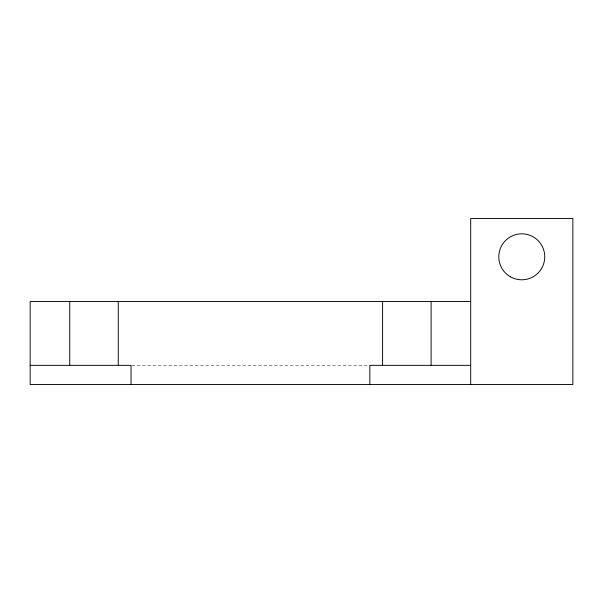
<?xml version="1.0" encoding="UTF-8"?>
<svg xmlns="http://www.w3.org/2000/svg" width="603" height="603" viewBox="0 0 603 603"><rect width="100%" height="100%" fill="white"/><g stroke="black" fill="none" stroke-linecap="round" stroke-linejoin="round"><path stroke-width="0.45" stroke-dasharray="3.02 2.26" d="M131.816 365.35L369.028 365.35"/><path stroke-width="0.9" d="M470.694 301.5L30.15 301.5L30.15 384.503L572.85 384.503L572.85 218.497L470.694 218.497L470.694 384.503M30.15 365.35L131.032 365.35L131.032 384.503M470.694 365.35L369.82 365.35L369.82 384.503M431.107 301.5L431.107 365.35M382.588 301.5L382.588 365.35M118.256 301.5L118.256 365.35M69.737 301.5L69.737 365.35M510.281 276.709A22.982 22.982 0 0 0 544.758 256.81A22.982 22.982 0 0 0 510.281 236.904A22.982 22.982 0 0 0 510.281 276.709"/></g></svg>
